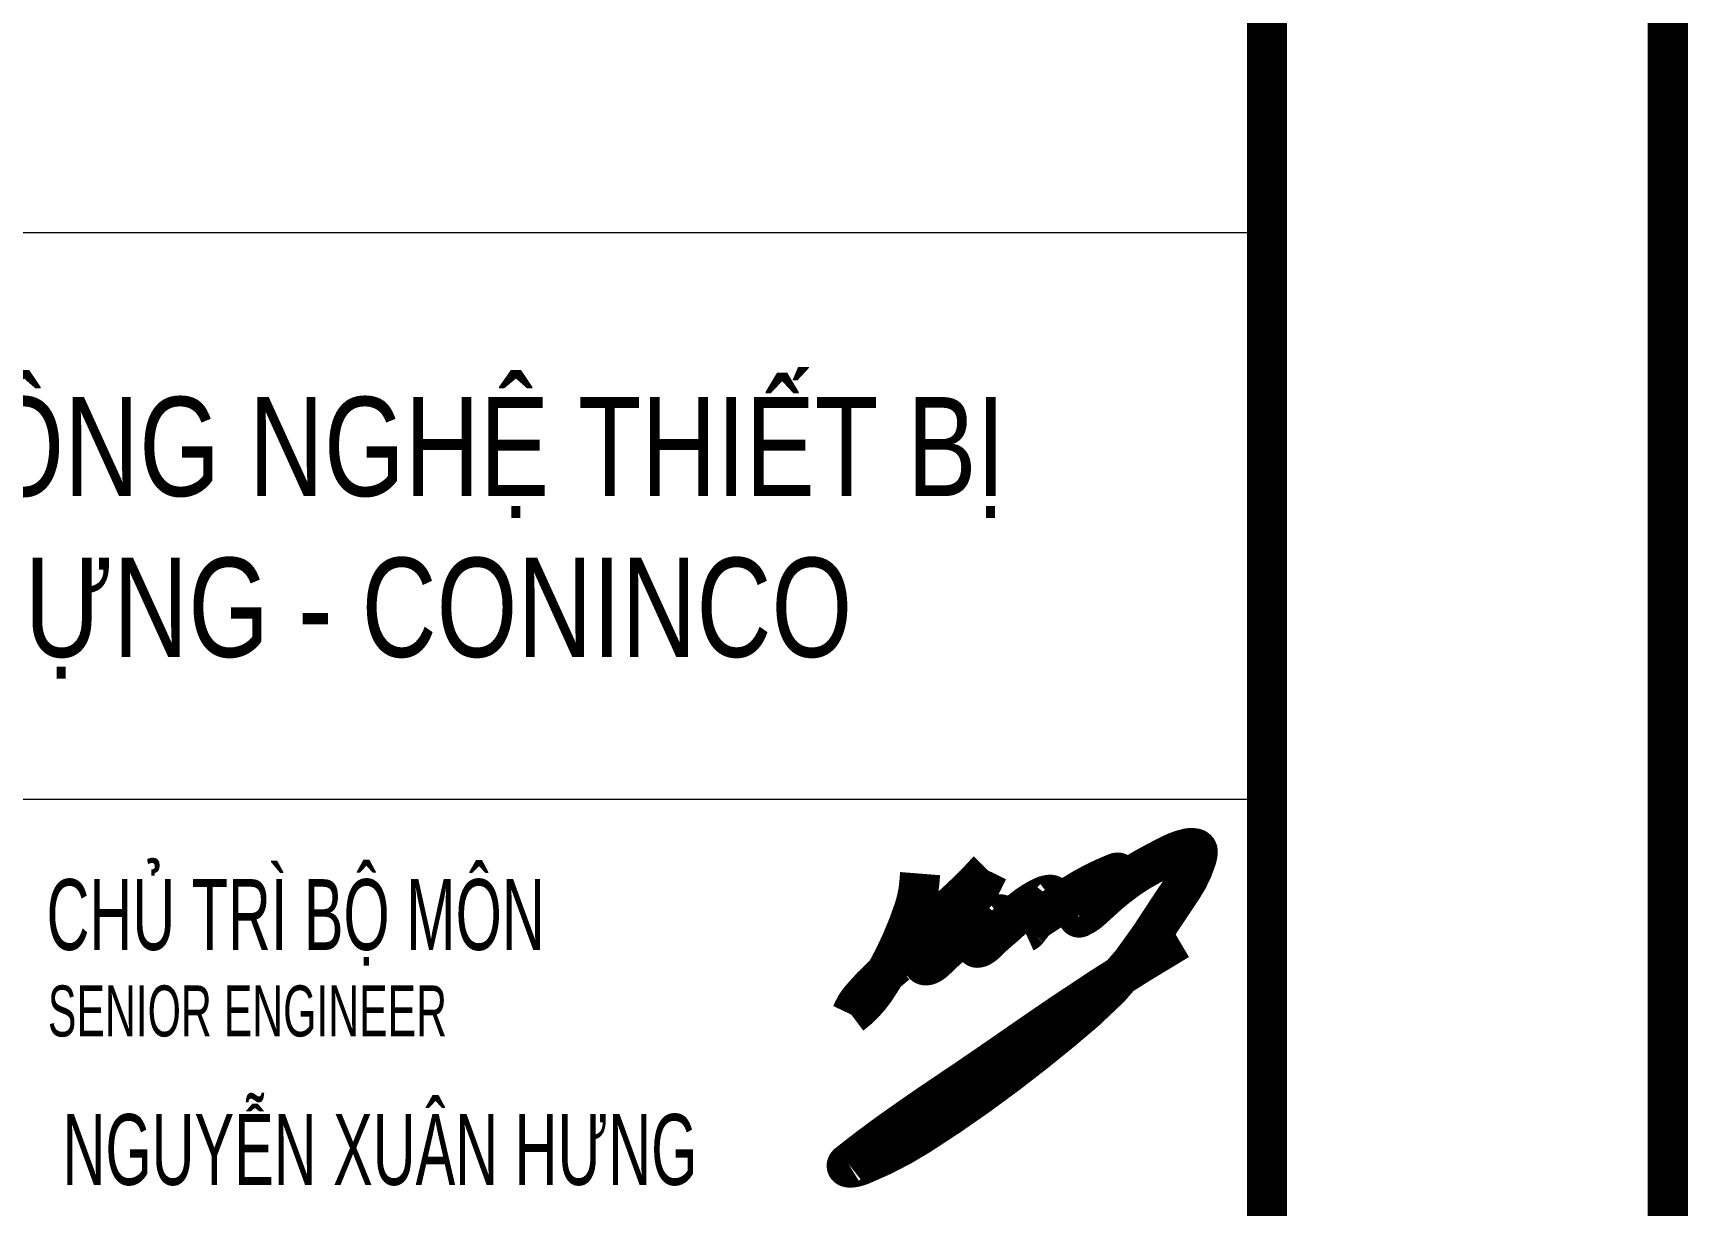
# Model space of a CAD drawing. Header units: millimetres. Extents: x -470 to 125, y -325 to 641.
# Drawn here: x 84.15 to 125.43, y 347.88 to 377.15 of the extents above; entities that cross this region are included whole.
import ezdxf
from ezdxf.enums import TextEntityAlignment as Align

# ---------------------------------------------------------------- set-up
doc = ezdxf.new("R2010")
doc.units = ezdxf.units.MM
doc.header["$MEASUREMENT"] = 0
doc.layers.add('N2-TEXT02', color=2, linetype='Continuous', lineweight=20)
doc.styles.add('Arial', font='arial_1.ttf')

msp = doc.modelspace()

# ---------------------------------------------------------------- linework, layer by layer
at = {"layer": 'N2-TEXT02'}
for p, q in [((51.28950331687224, 372.175745067661), (114.9258669532356, 372.175745067661)), ((51.28950331687224, 358.0343309262469), (114.9258669532356, 358.0343309262469))]:
    msp.add_line(p, q, dxfattribs=at)
at = {"layer": 'N2-TEXT02', "const_width": 1.000000000000003}
for points in [[(-469.0741330467644, 220.5259134178286), (124.9258669532356, 220.5259134178286), (124.9258669532356, 640.5259134178286), (-469.0741330467644, 640.5259134178286)], [(-444.0741330467644, 230.5259134178286), (-444.0741330467644, 630.5259134178277), (114.9258669532356, 630.5259134178277), (114.9258669532356, 230.5259134178286)]]:
    msp.add_lwpolyline(points, close=True, dxfattribs=at)
msp.add_lwpolyline([(106.2731089754863, 356.176768855199), (106.25592527789, 355.9592268986468, -0.06079737871556806), (106.1183620525425, 355.2815524714606, -0.03516508356122159), (105.6270674940099, 354.0931749836149, -0.03374762034836583), (105.1554288387199, 353.28782764348, -0.08237746750571504), (104.5560408620064, 352.6592634483546), (104.6152145871328, 352.7835364658924, -0.06448062114249836), (104.7858622835384, 353.047918254936, -0.04975327771721656), (105.6933581728389, 353.9268539323079), (106.0518372632464, 354.2615154357235), (106.2718916021654, 354.4925999281303, 0.01863124286772344), (106.7146035859728, 354.9936167097724, -0.03513002872463549), (107.0315046829072, 355.3292708002104, 0.005012893318354182), (107.4578476732963, 355.7295856501747, 0.01693844956116286), (107.835739191565, 356.1169854617751, -0.01135861193297346), (107.9681613541575, 356.2558050112174), (107.8382113965595, 355.993357055269, -0.05044622750146317), (107.5780211840191, 355.5788664674459), (107.2893631566682, 355.1806280632576), (107.0576313946763, 354.8677293125613), (106.8624863945314, 354.611716057577, 0.002838450522180418), (106.6022868177289, 354.2663072344454, -0.02751106602366519), (106.4803247042366, 354.1200147607437, 0.05316703399809651), (106.3705550563888, 353.9737222873679, 0.1326954141906224), (106.3588027179142, 353.9318510938509, 0.3871918913487306), (106.3973840992332, 353.8886564511879, 0.1104515711301038), (106.4760919895855, 353.8979148908592, 0.06433037111478226), (106.5553992021729, 353.9377609788979, 0.04921158675694096), (106.6855832705641, 354.045736176202, -0.02295568325701357), (107.0429199024004, 354.3752122689577, -0.04262794037868133), (107.5027313044661, 354.6991549749, 0.0180984387491663), (107.7964086572075, 354.8852193777988, -0.02508061589612655), (108.0858064733346, 355.0629608825853, 0.005191762213853016), (108.2287636007549, 355.1431151249286, -0.1011552599804331), (108.2815133386658, 355.1605823722741, -0.4493032997595937), (108.29233859986, 355.1509645475846), (108.2921700405324, 355.1404568176091, -0.2253101285952903), (108.2730010870745, 355.1016945886499), (108.0799349863914, 354.8518479224833), (107.8897437604976, 354.6276259702238), (107.7890575930377, 354.520671882348), (107.7218960238056, 354.4319722655302, 0.03930811460929871), (107.6880343069223, 354.379085639499, 0.1736381086628928), (107.6820972691656, 354.3390113705842, 0.3825353354983532), (107.6999177466979, 354.3256513794958, 0.1031920778479199), (107.7786162727879, 354.349399305608, 0.07691744060003), (107.9360226892301, 354.4696221123523, -0.02902861889666847), (108.2342886041284, 354.7462343971318, 0.02347902789384002), (108.6447214571194, 355.1184887022318, -0.0582478429197314), (109.0931457331304, 355.4717469481824, -0.02902396539544582), (109.3477641196822, 355.6084900515227, -0.09250359710926724), (109.5111824892828, 355.6502756771705, -0.3226817452696866), (109.6023825065599, 355.5932989087495, -0.3344618226100352), (109.5833821127558, 355.5211252928784), (109.5473572164209, 355.4773601981884), (109.2396894306777, 355.1083802888709), (109.0735647459416, 354.9190757174351), (108.9705562039645, 354.7862345072048), (108.9469578837411, 354.7571243303436, -0.07872746509384278), (108.9142667178896, 354.727723222466, -0.03729530699220058), (108.8943486117192, 354.7168218803898), (108.8985064112948, 354.7273524285833, -0.09323973400348158), (108.9529792008357, 354.8138558041843), (109.0107669929874, 354.8778548394636, -0.0692679258067121), (109.2566015604318, 355.0840961376511, 0.008749959300445696), (109.5203970716235, 355.2558821211177, 0.00687075543147864), (109.8501461429888, 355.4855975282684, -0.03757330313707555), (110.583332851007, 355.9321931675615, -0.01751383306539961), (111.0139272848976, 356.1333118045776, -0.003673353347879695), (111.1588041167141, 356.1936428322996, -0.07749325667196241), (111.2043245278199, 356.2044243792611, -0.549584607639345), (111.2168166544189, 356.1877728786858, -0.1108672238009391), (111.1766901453858, 356.1268257628268, -0.01065296307401308), (110.9894112516561, 355.953607944127, 0.009210810617577322), (110.7098928912443, 355.6965678753637, 0.01160520346322713), (110.4443462346582, 355.4311478631877, 0.04600018241174938), (110.2626578957675, 355.2020485444999, 0.06937100273490643), (110.2179334596632, 355.1070568397249, 0.8242248945935524), (110.254276746129, 355.0875017374128), (110.3325351447234, 355.1266119418739, 0.06596702961076027), (110.5058423343015, 355.2439596694502, 0.005097271408624349), (110.8105135078908, 355.5205548408514, -0.03006167310333697), (111.4069423298253, 356.0100313738993, -0.03201563439115276), (111.9506120492605, 356.3532439561401, -0.007335317658911305), (112.5232178047665, 356.6545796403502, -0.06299826625957979), (112.9454310890188, 356.8058008212669, -0.1094834031583047), (113.1319046431587, 356.8058008212669, -0.3771774097255776), (113.1987571868481, 356.7143687382879, -0.05377960525754165), (113.1635750874777, 356.5385268393511, -0.07284109818090719), (112.8053207432752, 355.7975493285412, 0.005559678859650996), (112.0309399830544, 354.6275175842995, -0.07137999011008113), (110.4024498513801, 352.7559379872939, -0.01604902572464555), (108.4416260702436, 351.1698868432621, -0.01999578034363858), (106.2767891898652, 349.6631342630441, -0.04491892896683775), (104.8452326614311, 348.920975916095, -0.03374126698494222), (104.6500221101468, 348.856058452635, -0.07774695044220434), (104.5061472703603, 348.8418541923704, -0.1020533476910456), (104.4623686400608, 348.8535085310767, -0.3952413038615275), (104.4446324418665, 348.9014379273242, -0.1564099355585073), (104.4796553461713, 348.9422937157637), (104.6773474670382, 349.097428198818, -0.01180314053708791), (105.6084323122998, 349.7932030753539, -0.007071867208246484), (106.9643993002263, 350.7288645220528, 0.004582087463060194), (108.4546613328525, 351.746277477553, -0.003059823834343031), (109.8409034675353, 352.6988756510037, -0.01569023306082061), (112.72602289495, 354.5261311099938, -0.2730983224717999)], format="xyb", dxfattribs=at)

# ---------------------------------------------------------------- texts
at = {"layer": 'N2-TEXT02', "style": 'Arial'}
for s, height, width, p in [('CÔNG TY CP TƯ VẤN CÔNG NGHỆ THIẾT BỊ ', 2.474747474747474, 0.75, (53.60923730421746, 365.5979019261496)), ('VÀ KIỂM ĐỊNH XÂY DỰNG - CONINCO', 2.474747474747474, 0.75, (57.85638681294722, 361.5842965839736)), ('CHỦ TRÌ BỘ MÔN', 1.767676767676768, 0.6, (84.48129088969006, 354.2718026140969))]:
    msp.add_text(s, height=height, dxfattribs=dict(at, width=width)).set_placement(p)
at = {"layer": 'N2-TEXT02', "style": 'Arial', "width": 0.6}
msp.add_text('SENIOR ENGINEER', height=1.272727272727269, dxfattribs=at).set_placement((84.51513233708863, 352.7495205816598), align=Align.MIDDLE_LEFT)
msp.add_text('NGUYỄN XUÂN HƯNG', height=1.767676767676768, dxfattribs=at).set_placement((92.79787610318806, 348.4082198667351), align=Align.CENTER)

doc.saveas('drawing.dxf')
